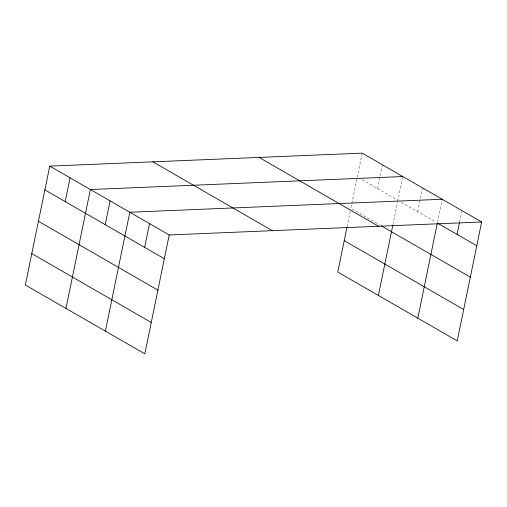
<?xml version="1.0" encoding="UTF-8"?>
<svg xmlns="http://www.w3.org/2000/svg" width="507" height="507" viewBox="0 0 507 507"><rect width="100%" height="100%" fill="white"/><g stroke="black" fill="none" stroke-linecap="round" stroke-linejoin="round"><path stroke-width="0.38" stroke-dasharray="2.54 1.9" d="M347.067 226.787L350.54 209.847M362.182 153.139L350.857 208.307L379.971 225.083M377.614 188.623L382.493 164.845M392.893 224.823L397.608 201.856M402.647 177.317L397.919 200.322L361.364 179.256M417.635 211.685L420.151 199.409M420.309 198.643L422.515 187.907M437.503 222.275L442.066 200.031M459.576 222.129L461.782 211.394M401.322 202.28L435.988 222.256"/><path stroke-width="0.76" d="M49.756 166.112L25.35 285.016L144.818 353.861L169.224 234.956L49.756 166.112L362.182 153.139L481.65 221.984L457.244 340.888L337.776 272.044L346.908 227.561M65.188 201.596L70.067 177.818M65.967 308.421L90.379 189.523L402.799 176.55M105.209 224.658L110.089 200.88M105.393 331.141L129.798 212.243L442.224 199.264M144.634 247.372L149.514 223.6M378.393 295.448L392.735 225.59M417.819 318.168L437.345 223.042M457.054 234.399L459.418 222.896M169.224 234.956L481.65 221.984M438.023 223.435L476.77 245.762M381.321 225.862L470.325 277.152M259.083 157.424L378.552 226.268M344.221 240.648L463.69 309.492M152.854 161.834L272.322 230.679M44.876 189.891L164.344 258.735M38.431 221.28L157.899 290.124M31.795 253.627L151.263 322.471"/></g></svg>
